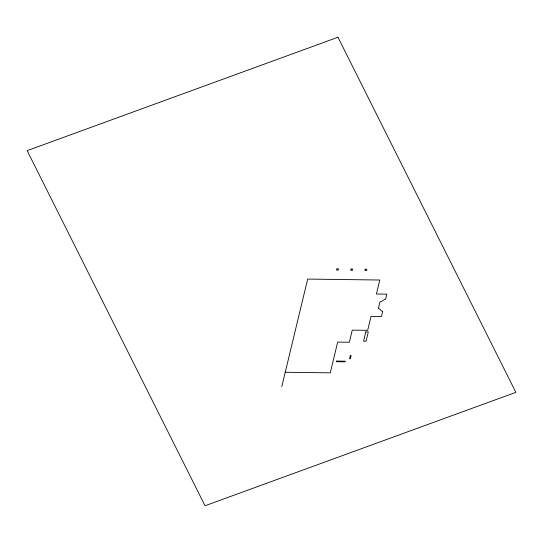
<?xml version="1.0" encoding="UTF-8"?>
<svg xmlns="http://www.w3.org/2000/svg" width="543" height="543" viewBox="0 0 543 543"><rect width="100%" height="100%" fill="white"/><g stroke="black" fill="none" stroke-linecap="round" stroke-linejoin="round"><path stroke-width="0.81" d="M281.817 386.535L307.671 279.075L379.781 280.018L376.421 293.994L386.84 294.136L385.571 299.41L384.736 299.403L380.806 301.84L379.971 301.833L378.328 308.668L379.163 308.675L381.899 311.207L382.734 311.214L381.464 316.494L371.039 316.359L367.679 330.334L352.258 330.13L349.339 342.246L337.671 342.09L330.273 372.844L285.258 372.254M336.884 268.86L336.585 270.102L338.255 270.129L338.554 268.887L336.884 268.86M351.056 269.05L350.758 270.292L352.427 270.312L352.726 269.07L351.056 269.05M336.45 361.081L336.3 361.706L345.124 361.821L345.273 361.197L336.45 361.081M365.229 269.233L364.93 270.475L366.6 270.502L366.898 269.26L365.229 269.233M350.296 355.658L349.549 358.76L350.384 358.774L351.131 355.665L350.296 355.658M365.812 331.868L363.572 341.187L366.07 341.214L368.31 331.902L365.812 331.868M337.963 37.243L27.15 150.655L205.037 505.757L515.85 392.345L337.963 37.243"/></g></svg>
